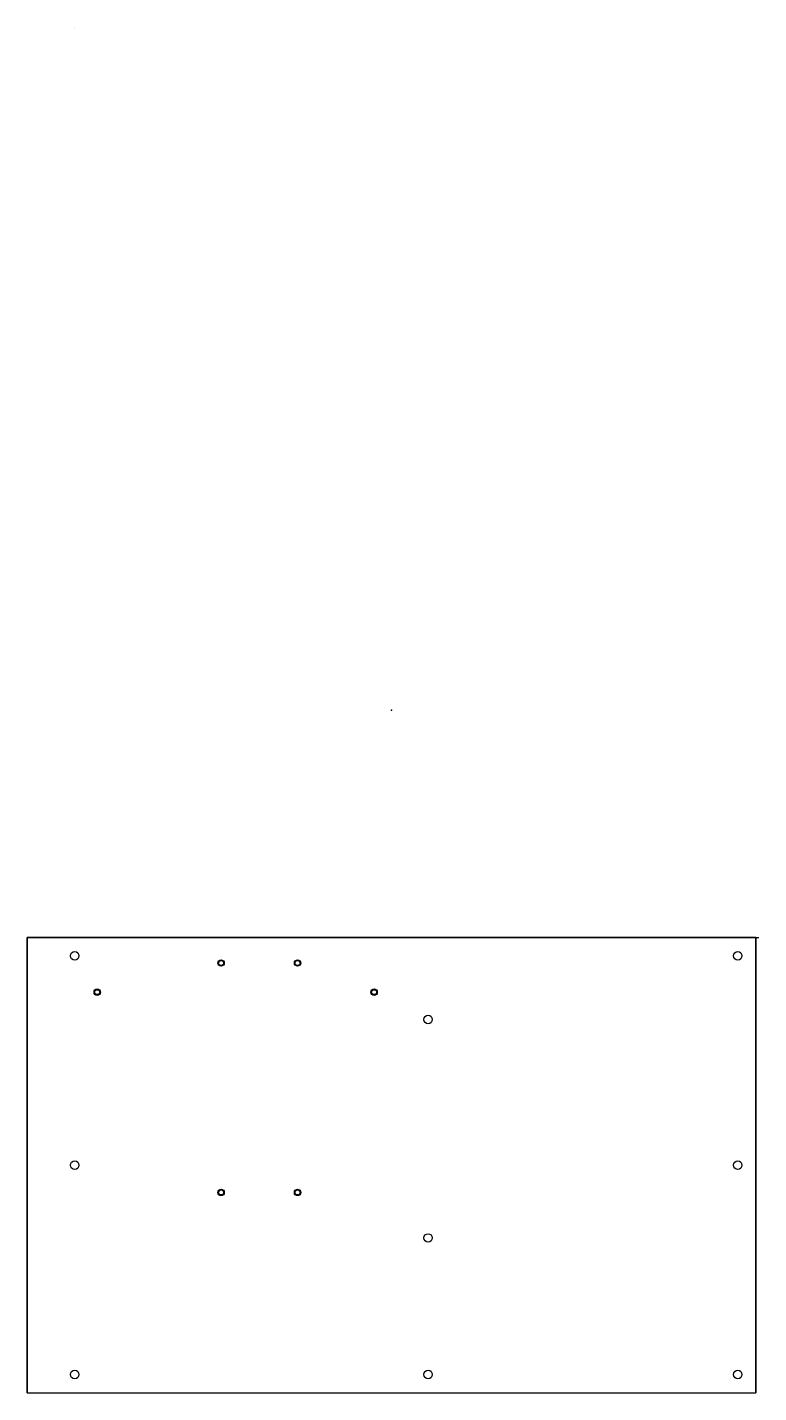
# Model space of a CAD drawing. Header units: centimetres. Extents: x -20 to 20.2, y -37.5 to 37.5.
import ezdxf

# ---------------------------------------------------------------- set-up
doc = ezdxf.new("R2010")
doc.units = ezdxf.units.CM
doc.header["$MEASUREMENT"] = 0
for name, color, linetype in [('BASE_FLOOR_BASE_FLOOR_Sketch1', 7, 'Continuous'), ('BASE_FLOOR_BASE_FLOOR_Sketch2', 7, 'Continuous'), ('BASE_FLOOR_BASE_FLOOR_Sketch3', 7, 'Continuous'), ('BASE_FLOOR_BASE_FLOOR_Sketch4', 7, 'Continuous'), ('BASE_FLOOR_BASE_FLOOR_Sketch5', 7, 'Continuous'), ('plaqueBaseBas v2_plaqueBase v2_Sketch1', 7, 'Continuous')]:
    doc.layers.add(name, color=color, linetype=linetype)

# ---------------------------------------------------------------- blocks, each defined once
blk = doc.blocks.new('BASE_FLOOR')
at = {"layer": 'BASE_FLOOR_BASE_FLOOR_Sketch1'}
for p, q in [((-20, -12.5), (20, -12.5)), ((-20, -37.5), (-20, -12.5)), ((20, -12.5), (20, -37.5))]:
    blk.add_line(p, q, dxfattribs=at)
at = {"layer": 'BASE_FLOOR_BASE_FLOOR_Sketch2'}
blk.add_line((-20, -37.5, 0.5), (20, -37.5, 0.5), dxfattribs=at)
blk.add_point((0, 0, 0.5), dxfattribs=at)
at = {"layer": 'BASE_FLOOR_BASE_FLOOR_Sketch3'}
blk.add_point((0, 0, 0.5), dxfattribs=at)
at = {"layer": 'BASE_FLOOR_BASE_FLOOR_Sketch4'}
blk.add_point((0, 0), dxfattribs=at)
at = {"layer": 'BASE_FLOOR_BASE_FLOOR_Sketch5'}
for p, q in [((-17.4, 37.5, 0.5), (-17.4, 37.5008, 0.5)), ((-20, -12.5, 0.5), (-20, -37.5, 0.5)), ((20, -12.5, 0.5), (-20, -12.5, 0.5)), ((20, -37.5, 0.5), (20, -12.5, 0.5)), ((-20, -37.5, 0.5), (20, -37.5, 0.5))]:
    blk.add_line(p, q, dxfattribs=at)
for centre, radius in [((-17.4, -13.5, 0.5), 0.235), ((19, -13.5, 0.5), 0.235), ((-9.3624, -13.9, 0.5), 0.175), ((-9.3624, -13.9, 0.5), 0.135), ((-5.1624, -13.9, 0.5), 0.175), ((-5.1624, -13.9, 0.5), 0.135), ((-16.1624, -15.5, 0.5), 0.175), ((-16.1624, -15.5, 0.5), 0.135), ((-0.9624, -15.5, 0.5), 0.175), ((-0.9624, -15.5, 0.5), 0.135), ((2, -17, 0.5), 0.235), ((-17.4, -25, 0.5), 0.235), ((19, -25, 0.5), 0.235), ((-9.3624, -26.5, 0.5), 0.175), ((-9.3624, -26.5, 0.5), 0.135), ((-5.1624, -26.5, 0.5), 0.175), ((-5.1624, -26.5, 0.5), 0.135), ((2, -29, 0.5), 0.235), ((-17.4, -36.5, 0.5), 0.235), ((2, -36.5, 0.5), 0.235), ((19, -36.5, 0.5), 0.235)]:
    blk.add_circle(centre, radius, dxfattribs=at)
blk.add_point((0, 0, 0.5), dxfattribs=at)

msp = doc.modelspace()

# ---------------------------------------------------------------- linework, layer by layer
at = {"layer": 'plaqueBaseBas v2_plaqueBase v2_Sketch1'}
msp.add_line((-20, -12.5), (20.152, -12.5), dxfattribs=at)
msp.add_point((0, 0), dxfattribs=at)

# ---------------------------------------------------------------- block references
msp.add_blockref('BASE_FLOOR', (0, 0))

doc.saveas('drawing.dxf')
